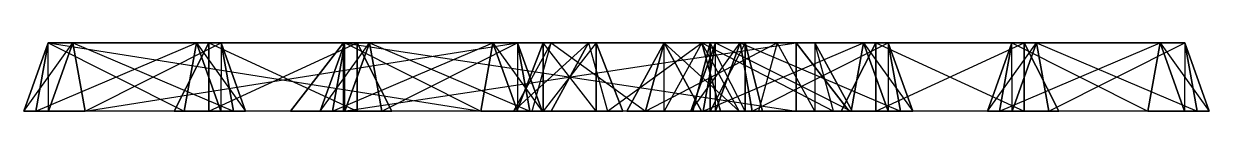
# Model space of a CAD drawing. Extents: x -3500 to 3500, y -22 to 22.
# Drawn here: x -1060.25 to -1019.17, y 19.69 to 22.05 of the extents above; entities that cross this region are included whole.
import ezdxf

# ---------------------------------------------------------------- set-up
doc = ezdxf.new("R2010")
doc.units = 0
doc.layers.add('UB3D', color=1, linetype='CONTINUOUS')

msp = doc.modelspace()

# ---------------------------------------------------------------- linework, layer by layer
at = {"layer": 'UB3D', "color": 2}
for points in [[(-1060.248583, 19.685039, -1532.709843), (-1059.825906, 19.685039, -1531.431929), (-1059.399252, 22.047244, -1531.856614)], [(-1059.395433, 19.685039, -1533.559134), (-1060.248583, 19.685039, -1532.709843), (-1058.546102, 22.047244, -1532.705906)], [(-1060.248583, 19.685039, -1532.709843), (-1058.546102, 22.047244, -1532.705906), (-1059.399252, 22.047244, -1531.856614)], [(-1060.248583, 19.685039, -1548.188976), (-1059.825906, 19.685039, -1546.911063), (-1059.399252, 22.047244, -1547.335748)], [(-1059.395433, 19.685039, -1549.038268), (-1060.248583, 19.685039, -1548.188976), (-1058.546102, 22.047244, -1548.185039)], [(-1060.248583, 19.685039, -1548.188976), (-1058.546102, 22.047244, -1548.185039), (-1059.399252, 22.047244, -1547.335748)], [(-1060.248583, 19.685039, -1547.33185), (-1059.399252, 22.047244, -1548.185039), (-1059.825866, 19.685039, -1548.609724)], [(-1060.248583, 19.685039, -1547.33185), (-1059.395433, 19.685039, -1546.482559), (-1059.399252, 22.047244, -1548.185039)], [(-1059.825906, 19.685039, -1531.431929), (-1059.399252, 22.047244, -1531.856614), (-1054.689685, 19.685039, -1526.272205)], [(-1059.825906, 19.685039, -1546.911063), (-1059.399252, 22.047244, -1547.335748), (-1044.417205, 19.685039, -1531.431929)], [(-1059.399252, 22.047244, -1548.185039), (-1059.825866, 19.685039, -1548.609724), (-1054.263031, 22.047244, -1553.344724)], [(-1059.825866, 19.685039, -1548.609724), (-1054.263031, 22.047244, -1553.344724), (-1054.689646, 19.685039, -1553.769409)], [(-1059.399252, 22.047244, -1531.856614), (-1054.689685, 19.685039, -1526.272205), (-1054.263031, 22.047244, -1526.69689)], [(-1058.546102, 22.047244, -1532.705906), (-1059.399252, 22.047244, -1531.856614), (-1053.409882, 22.047244, -1527.546181)], [(-1059.399252, 22.047244, -1531.856614), (-1053.409882, 22.047244, -1527.546181), (-1054.263031, 22.047244, -1526.69689)], [(-1059.399252, 22.047244, -1547.335748), (-1044.417205, 19.685039, -1531.431929), (-1043.990551, 22.047244, -1531.856614)], [(-1058.546102, 22.047244, -1548.185039), (-1059.399252, 22.047244, -1547.335748), (-1043.137402, 22.047244, -1532.705906)], [(-1059.399252, 22.047244, -1547.335748), (-1043.137402, 22.047244, -1532.705906), (-1043.990551, 22.047244, -1531.856614)], [(-1059.395433, 19.685039, -1546.482559), (-1059.399252, 22.047244, -1548.185039), (-1058.546102, 22.047244, -1547.335748)], [(-1059.399252, 22.047244, -1548.185039), (-1058.546102, 22.047244, -1547.335748), (-1054.263031, 22.047244, -1553.344724)], [(-1059.395433, 19.685039, -1533.559134), (-1058.546102, 22.047244, -1532.705906), (-1058.119449, 19.685039, -1533.130591)], [(-1059.395433, 19.685039, -1549.038268), (-1058.546102, 22.047244, -1548.185039), (-1058.119449, 19.685039, -1548.609724)], [(-1059.395433, 19.685039, -1546.482559), (-1058.119488, 19.685039, -1546.911063), (-1058.546102, 22.047244, -1547.335748)], [(-1058.546102, 22.047244, -1532.705906), (-1058.119449, 19.685039, -1533.130591), (-1053.409882, 22.047244, -1527.546181)], [(-1058.546102, 22.047244, -1548.185039), (-1058.119449, 19.685039, -1548.609724), (-1043.137402, 22.047244, -1532.705906)], [(-1058.119488, 19.685039, -1546.911063), (-1058.546102, 22.047244, -1547.335748), (-1052.983268, 19.685039, -1552.070748)], [(-1058.546102, 22.047244, -1547.335748), (-1052.983268, 19.685039, -1552.070748), (-1053.409882, 22.047244, -1552.495433)], [(-1058.546102, 22.047244, -1547.335748), (-1054.263031, 22.047244, -1553.344724), (-1053.409882, 22.047244, -1552.495433)], [(-1058.119449, 19.685039, -1533.130591), (-1053.409882, 22.047244, -1527.546181), (-1052.983228, 19.685039, -1527.970866)], [(-1058.119449, 19.685039, -1548.609724), (-1043.137402, 22.047244, -1532.705906), (-1042.710748, 19.685039, -1533.130591)], [(-1055.040354, 19.685039, -1527.723465), (-1053.836457, 22.047244, -1527.723465), (-1053.836457, 19.685039, -1528.325433)], [(-1055.040354, 19.685039, -1526.519606), (-1053.836457, 19.685039, -1525.917638), (-1053.836457, 22.047244, -1526.519606)], [(-1055.040354, 19.685039, -1527.723465), (-1055.040354, 19.685039, -1526.519606), (-1053.836457, 22.047244, -1527.723465)], [(-1055.040354, 19.685039, -1526.519606), (-1053.836457, 22.047244, -1527.723465), (-1053.836457, 22.047244, -1526.519606)], [(-1055.040354, 19.685039, -1553.522008), (-1053.836457, 22.047244, -1553.522008), (-1053.836457, 19.685039, -1554.123976)], [(-1055.040354, 19.685039, -1552.31815), (-1053.836457, 19.685039, -1551.716181), (-1053.836457, 22.047244, -1552.31815)], [(-1055.040354, 19.685039, -1553.522008), (-1055.040354, 19.685039, -1552.31815), (-1053.836457, 22.047244, -1553.522008)], [(-1055.040354, 19.685039, -1552.31815), (-1053.836457, 22.047244, -1553.522008), (-1053.836457, 22.047244, -1552.31815)], [(-1054.689685, 19.685039, -1526.272205), (-1054.263031, 22.047244, -1526.69689), (-1053.413701, 19.685039, -1525.843661)], [(-1054.263031, 22.047244, -1553.344724), (-1054.689646, 19.685039, -1553.769409), (-1053.413701, 19.685039, -1554.197913)], [(-1053.409882, 22.047244, -1527.546181), (-1054.263031, 22.047244, -1526.69689), (-1052.560551, 19.685039, -1526.692953)], [(-1054.263031, 22.047244, -1526.69689), (-1052.560551, 19.685039, -1526.692953), (-1053.413701, 19.685039, -1525.843661)], [(-1054.263031, 22.047244, -1553.344724), (-1053.409882, 22.047244, -1552.495433), (-1053.413701, 19.685039, -1554.197913)], [(-1053.836457, 22.047244, -1527.723465), (-1053.836457, 19.685039, -1528.325433), (-1048.700197, 22.047244, -1527.723465)], [(-1053.836457, 19.685039, -1528.325433), (-1048.700197, 22.047244, -1527.723465), (-1048.700197, 19.685039, -1528.325433)], [(-1053.836457, 19.685039, -1525.917638), (-1053.836457, 22.047244, -1526.519606), (-1048.700197, 19.685039, -1525.917638)], [(-1053.836457, 22.047244, -1526.519606), (-1048.700197, 19.685039, -1525.917638), (-1048.700197, 22.047244, -1526.519606)], [(-1053.836457, 22.047244, -1527.723465), (-1053.836457, 22.047244, -1526.519606), (-1048.700197, 22.047244, -1527.723465)], [(-1053.836457, 22.047244, -1526.519606), (-1048.700197, 22.047244, -1527.723465), (-1048.700197, 22.047244, -1526.519606)], [(-1053.836457, 22.047244, -1553.522008), (-1053.836457, 19.685039, -1554.123976), (-1048.700197, 22.047244, -1553.522008)], [(-1053.836457, 19.685039, -1554.123976), (-1048.700197, 22.047244, -1553.522008), (-1048.700197, 19.685039, -1554.123976)], [(-1053.836457, 19.685039, -1551.716181), (-1053.836457, 22.047244, -1552.31815), (-1048.700197, 19.685039, -1551.716181)], [(-1053.836457, 22.047244, -1552.31815), (-1048.700197, 19.685039, -1551.716181), (-1048.700197, 22.047244, -1552.31815)], [(-1053.836457, 22.047244, -1553.522008), (-1053.836457, 22.047244, -1552.31815), (-1048.700197, 22.047244, -1553.522008)], [(-1053.836457, 22.047244, -1552.31815), (-1048.700197, 22.047244, -1553.522008), (-1048.700197, 22.047244, -1552.31815)], [(-1053.409882, 22.047244, -1552.495433), (-1053.413701, 19.685039, -1554.197913), (-1052.560551, 19.685039, -1553.348622)], [(-1053.409882, 22.047244, -1527.546181), (-1052.983228, 19.685039, -1527.970866), (-1052.560551, 19.685039, -1526.692953)], [(-1052.983268, 19.685039, -1552.070748), (-1053.409882, 22.047244, -1552.495433), (-1052.560551, 19.685039, -1553.348622)], [(-1051.006102, 19.685039, 1262.388465), (-1049.168858, 22.047244, 1262.388465), (-1049.168858, 19.685039, 1261.469843)], [(-1051.006102, 19.685039, 1264.225709), (-1049.168858, 19.685039, 1265.144331), (-1049.168858, 22.047244, 1264.225709)], [(-1051.006102, 19.685039, 1262.388465), (-1051.006102, 19.685039, 1264.225709), (-1049.168858, 22.047244, 1262.388465)], [(-1051.006102, 19.685039, 1264.225709), (-1049.168858, 22.047244, 1262.388465), (-1049.168858, 22.047244, 1264.225709)], [(-1049.976102, 19.685039, -1526.692953), (-1049.126772, 22.047244, -1527.546181), (-1049.553425, 19.685039, -1527.970866)], [(-1049.976102, 19.685039, -1526.692953), (-1049.122953, 19.685039, -1525.843661), (-1049.126772, 22.047244, -1527.546181)], [(-1049.976102, 19.685039, -1553.348622), (-1049.553386, 19.685039, -1552.070748), (-1049.126772, 22.047244, -1552.495433)], [(-1049.122953, 19.685039, -1554.197913), (-1049.976102, 19.685039, -1553.348622), (-1048.273622, 22.047244, -1553.344724)], [(-1049.976102, 19.685039, -1553.348622), (-1048.273622, 22.047244, -1553.344724), (-1049.126772, 22.047244, -1552.495433)], [(-1049.126772, 22.047244, -1527.546181), (-1049.553425, 19.685039, -1527.970866), (-1043.990551, 22.047244, -1532.705906)], [(-1049.553425, 19.685039, -1527.970866), (-1043.990551, 22.047244, -1532.705906), (-1044.417205, 19.685039, -1533.130591)], [(-1049.553386, 19.685039, -1552.070748), (-1049.126772, 22.047244, -1552.495433), (-1044.417165, 19.685039, -1546.911063)], [(-1049.168858, 22.047244, 1262.388465), (-1049.168858, 19.685039, 1261.469843), (-1033.490827, 22.047244, 1262.388465)], [(-1049.168858, 19.685039, 1261.469843), (-1033.490827, 22.047244, 1262.388465), (-1033.490827, 19.685039, 1261.469843)], [(-1049.168858, 19.685039, 1265.144331), (-1049.168858, 22.047244, 1264.225709), (-1033.490827, 19.685039, 1265.144331)], [(-1049.168858, 22.047244, 1264.225709), (-1033.490827, 19.685039, 1265.144331), (-1033.490827, 22.047244, 1264.225709)], [(-1049.168858, 22.047244, 1262.388465), (-1049.168858, 22.047244, 1264.225709), (-1033.490827, 22.047244, 1262.388465)], [(-1049.168858, 22.047244, 1264.225709), (-1033.490827, 22.047244, 1262.388465), (-1033.490827, 22.047244, 1264.225709)], [(-1049.122953, 19.685039, -1525.843661), (-1049.126772, 22.047244, -1527.546181), (-1048.273622, 22.047244, -1526.69689)], [(-1049.126772, 22.047244, -1527.546181), (-1048.273622, 22.047244, -1526.69689), (-1043.990551, 22.047244, -1532.705906)], [(-1049.126772, 22.047244, -1552.495433), (-1044.417165, 19.685039, -1546.911063), (-1043.990551, 22.047244, -1547.335748)], [(-1048.273622, 22.047244, -1553.344724), (-1049.126772, 22.047244, -1552.495433), (-1043.137402, 22.047244, -1548.185039)], [(-1049.126772, 22.047244, -1552.495433), (-1043.137402, 22.047244, -1548.185039), (-1043.990551, 22.047244, -1547.335748)], [(-1049.122953, 19.685039, -1525.843661), (-1047.846969, 19.685039, -1526.272205), (-1048.273622, 22.047244, -1526.69689)], [(-1049.122953, 19.685039, -1554.197913), (-1048.273622, 22.047244, -1553.344724), (-1047.847008, 19.685039, -1553.769409)], [(-1048.700197, 22.047244, -1527.723465), (-1048.700197, 19.685039, -1528.325433), (-1047.496299, 19.685039, -1527.723465)], [(-1048.700197, 19.685039, -1525.917638), (-1048.700197, 22.047244, -1526.519606), (-1047.496299, 19.685039, -1526.519606)], [(-1048.700197, 22.047244, -1527.723465), (-1048.700197, 22.047244, -1526.519606), (-1047.496299, 19.685039, -1527.723465)], [(-1048.700197, 22.047244, -1526.519606), (-1047.496299, 19.685039, -1527.723465), (-1047.496299, 19.685039, -1526.519606)], [(-1048.700197, 22.047244, -1553.522008), (-1048.700197, 19.685039, -1554.123976), (-1047.496299, 19.685039, -1553.522008)], [(-1048.700197, 19.685039, -1551.716181), (-1048.700197, 22.047244, -1552.31815), (-1047.496299, 19.685039, -1552.31815)], [(-1048.700197, 22.047244, -1553.522008), (-1048.700197, 22.047244, -1552.31815), (-1047.496299, 19.685039, -1553.522008)], [(-1048.700197, 22.047244, -1552.31815), (-1047.496299, 19.685039, -1553.522008), (-1047.496299, 19.685039, -1552.31815)], [(-1047.846969, 19.685039, -1526.272205), (-1048.273622, 22.047244, -1526.69689), (-1042.710748, 19.685039, -1531.431929)], [(-1048.273622, 22.047244, -1526.69689), (-1042.710748, 19.685039, -1531.431929), (-1043.137402, 22.047244, -1531.856614)], [(-1048.273622, 22.047244, -1526.69689), (-1043.990551, 22.047244, -1532.705906), (-1043.137402, 22.047244, -1531.856614)], [(-1048.273622, 22.047244, -1553.344724), (-1047.847008, 19.685039, -1553.769409), (-1043.137402, 22.047244, -1548.185039)], [(-1047.847008, 19.685039, -1553.769409), (-1043.137402, 22.047244, -1548.185039), (-1042.710787, 19.685039, -1548.609724)], [(-1043.990551, 22.047244, -1532.705906), (-1044.417205, 19.685039, -1533.130591), (-1043.14122, 19.685039, -1533.559134)], [(-1044.417205, 19.685039, -1531.431929), (-1043.990551, 22.047244, -1531.856614), (-1043.14122, 19.685039, -1531.003386)], [(-1044.417165, 19.685039, -1546.911063), (-1043.990551, 22.047244, -1547.335748), (-1043.14122, 19.685039, -1546.482559)], [(-1043.990551, 22.047244, -1532.705906), (-1043.137402, 22.047244, -1531.856614), (-1043.14122, 19.685039, -1533.559134)], [(-1043.137402, 22.047244, -1532.705906), (-1043.990551, 22.047244, -1531.856614), (-1042.288071, 19.685039, -1531.852677)], [(-1043.990551, 22.047244, -1531.856614), (-1042.288071, 19.685039, -1531.852677), (-1043.14122, 19.685039, -1531.003386)], [(-1043.137402, 22.047244, -1548.185039), (-1043.990551, 22.047244, -1547.335748), (-1042.288071, 19.685039, -1547.33185)], [(-1043.990551, 22.047244, -1547.335748), (-1042.288071, 19.685039, -1547.33185), (-1043.14122, 19.685039, -1546.482559)], [(-1043.277047, 19.685039, 1286.275197), (-1042.63185, 19.685039, 1288.225354), (-1041.980827, 22.047244, 1287.577205)], [(-1041.975079, 19.685039, 1284.979055), (-1043.277047, 19.685039, 1286.275197), (-1040.678858, 22.047244, 1286.281063)], [(-1043.277047, 19.685039, 1286.275197), (-1040.678858, 22.047244, 1286.281063), (-1041.980827, 22.047244, 1287.577205)], [(-1042.248465, 19.685039, 1288.766378), (-1042.248465, 22.047244, 1286.929134), (-1043.167087, 19.685039, 1286.929134)], [(-1042.248465, 22.047244, 1286.929134), (-1043.167087, 19.685039, 1286.929134), (-1042.248465, 22.047244, 1251.496063)], [(-1043.167087, 19.685039, 1286.929134), (-1042.248465, 22.047244, 1251.496063), (-1043.167087, 19.685039, 1251.496063)], [(-1042.248465, 22.047244, 1251.496063), (-1043.167087, 19.685039, 1251.496063), (-1042.248465, 19.685039, 1249.658819)], [(-1042.248465, 19.685039, 1347.821496), (-1042.248465, 22.047244, 1345.984252), (-1043.167087, 19.685039, 1345.984252)], [(-1042.248465, 22.047244, 1345.984252), (-1043.167087, 19.685039, 1345.984252), (-1042.248465, 22.047244, 1322.362205)], [(-1043.167087, 19.685039, 1345.984252), (-1042.248465, 22.047244, 1322.362205), (-1043.167087, 19.685039, 1322.362205)], [(-1042.248465, 22.047244, 1322.362205), (-1043.167087, 19.685039, 1322.362205), (-1042.248465, 19.685039, 1320.524961)], [(-1042.248465, 19.685039, 1316.325433), (-1042.248465, 22.047244, 1314.488189), (-1043.167087, 19.685039, 1314.488189)], [(-1042.248465, 22.047244, 1314.488189), (-1043.167087, 19.685039, 1314.488189), (-1042.248465, 22.047244, 1310.551181)], [(-1043.167087, 19.685039, 1314.488189), (-1042.248465, 22.047244, 1310.551181), (-1043.167087, 19.685039, 1310.551181)], [(-1042.248465, 22.047244, 1310.551181), (-1043.167087, 19.685039, 1310.551181), (-1042.248465, 19.685039, 1308.713937)], [(-1043.137402, 22.047244, -1531.856614), (-1043.14122, 19.685039, -1533.559134), (-1042.288071, 19.685039, -1532.709843)], [(-1042.710748, 19.685039, -1531.431929), (-1043.137402, 22.047244, -1531.856614), (-1042.288071, 19.685039, -1532.709843)], [(-1043.137402, 22.047244, -1532.705906), (-1042.710748, 19.685039, -1533.130591), (-1042.288071, 19.685039, -1531.852677)], [(-1043.137402, 22.047244, -1548.185039), (-1042.710787, 19.685039, -1548.609724), (-1042.288071, 19.685039, -1547.33185)], [(-1042.63185, 19.685039, 1288.225354), (-1041.980827, 22.047244, 1287.577205), (-1038.712362, 19.685039, 1292.162362)], [(-1042.248465, 19.685039, 1288.766378), (-1040.41122, 19.685039, 1288.766378), (-1042.248465, 22.047244, 1286.929134)], [(-1040.41122, 19.685039, 1288.766378), (-1042.248465, 22.047244, 1286.929134), (-1040.41122, 22.047244, 1286.929134)], [(-1042.248465, 22.047244, 1286.929134), (-1040.41122, 22.047244, 1286.929134), (-1042.248465, 22.047244, 1251.496063)], [(-1040.41122, 22.047244, 1286.929134), (-1042.248465, 22.047244, 1251.496063), (-1040.41122, 22.047244, 1251.496063)], [(-1042.248465, 22.047244, 1251.496063), (-1040.41122, 22.047244, 1251.496063), (-1042.248465, 19.685039, 1249.658819)], [(-1040.41122, 22.047244, 1251.496063), (-1042.248465, 19.685039, 1249.658819), (-1040.41122, 19.685039, 1249.658819)], [(-1042.248465, 19.685039, 1347.821496), (-1040.41122, 19.685039, 1347.821496), (-1042.248465, 22.047244, 1345.984252)], [(-1040.41122, 19.685039, 1347.821496), (-1042.248465, 22.047244, 1345.984252), (-1040.41122, 22.047244, 1345.984252)], [(-1042.248465, 22.047244, 1345.984252), (-1040.41122, 22.047244, 1345.984252), (-1042.248465, 22.047244, 1322.362205)], [(-1040.41122, 22.047244, 1345.984252), (-1042.248465, 22.047244, 1322.362205), (-1040.41122, 22.047244, 1322.362205)], [(-1042.248465, 22.047244, 1322.362205), (-1040.41122, 22.047244, 1322.362205), (-1042.248465, 19.685039, 1320.524961)], [(-1040.41122, 22.047244, 1322.362205), (-1042.248465, 19.685039, 1320.524961), (-1040.41122, 19.685039, 1320.524961)], [(-1042.248465, 19.685039, 1316.325433), (-1040.41122, 19.685039, 1316.325433), (-1042.248465, 22.047244, 1314.488189)], [(-1040.41122, 19.685039, 1316.325433), (-1042.248465, 22.047244, 1314.488189), (-1040.41122, 22.047244, 1314.488189)], [(-1042.248465, 22.047244, 1314.488189), (-1040.41122, 22.047244, 1314.488189), (-1042.248465, 22.047244, 1310.551181)], [(-1040.41122, 22.047244, 1314.488189), (-1042.248465, 22.047244, 1310.551181), (-1040.41122, 22.047244, 1310.551181)], [(-1042.248465, 22.047244, 1310.551181), (-1040.41122, 22.047244, 1310.551181), (-1042.248465, 19.685039, 1308.713937)], [(-1040.41122, 22.047244, 1310.551181), (-1042.248465, 19.685039, 1308.713937), (-1040.41122, 19.685039, 1308.713937)], [(-1041.980827, 22.047244, 1287.577205), (-1038.712362, 19.685039, 1292.162362), (-1038.061339, 22.047244, 1291.514213)], [(-1040.678858, 22.047244, 1286.281063), (-1041.980827, 22.047244, 1287.577205), (-1036.75937, 22.047244, 1290.218071)], [(-1041.980827, 22.047244, 1287.577205), (-1036.75937, 22.047244, 1290.218071), (-1038.061339, 22.047244, 1291.514213)], [(-1041.975079, 19.685039, 1284.979055), (-1040.678858, 22.047244, 1286.281063), (-1040.027835, 19.685039, 1285.632913)], [(-1040.678858, 22.047244, 1286.281063), (-1040.027835, 19.685039, 1285.632913), (-1036.75937, 22.047244, 1290.218071)], [(-1040.41122, 19.685039, 1288.766378), (-1039.492598, 19.685039, 1286.929134), (-1040.41122, 22.047244, 1286.929134)], [(-1039.492598, 19.685039, 1286.929134), (-1040.41122, 22.047244, 1286.929134), (-1039.492598, 19.685039, 1251.496063)], [(-1040.41122, 22.047244, 1286.929134), (-1039.492598, 19.685039, 1251.496063), (-1040.41122, 22.047244, 1251.496063)], [(-1039.492598, 19.685039, 1251.496063), (-1040.41122, 22.047244, 1251.496063), (-1040.41122, 19.685039, 1249.658819)], [(-1040.41122, 19.685039, 1347.821496), (-1039.492598, 19.685039, 1345.984252), (-1040.41122, 22.047244, 1345.984252)], [(-1039.492598, 19.685039, 1345.984252), (-1040.41122, 22.047244, 1345.984252), (-1039.492598, 19.685039, 1322.362205)], [(-1040.41122, 22.047244, 1345.984252), (-1039.492598, 19.685039, 1322.362205), (-1040.41122, 22.047244, 1322.362205)], [(-1039.492598, 19.685039, 1322.362205), (-1040.41122, 22.047244, 1322.362205), (-1040.41122, 19.685039, 1320.524961)], [(-1040.41122, 19.685039, 1316.325433), (-1039.492598, 19.685039, 1314.488189), (-1040.41122, 22.047244, 1314.488189)], [(-1039.492598, 19.685039, 1314.488189), (-1040.41122, 22.047244, 1314.488189), (-1039.492598, 19.685039, 1310.551181)], [(-1040.41122, 22.047244, 1314.488189), (-1039.492598, 19.685039, 1310.551181), (-1040.41122, 22.047244, 1310.551181)], [(-1039.492598, 19.685039, 1310.551181), (-1040.41122, 22.047244, 1310.551181), (-1040.41122, 19.685039, 1308.713937)], [(-1040.027835, 19.685039, 1285.632913), (-1036.75937, 22.047244, 1290.218071), (-1036.108346, 19.685039, 1289.569921)], [(-1039.357559, 19.685039, 1291.520039), (-1038.061339, 22.047244, 1290.218031), (-1038.712362, 19.685039, 1289.569921)], [(-1039.357559, 19.685039, 1291.520039), (-1038.055591, 19.685039, 1292.81626), (-1038.061339, 22.047244, 1290.218031)], [(-1038.061339, 22.047244, 1290.218031), (-1038.712362, 19.685039, 1289.569921), (-1034.141811, 22.047244, 1286.281024)], [(-1038.712362, 19.685039, 1289.569921), (-1034.141811, 22.047244, 1286.281024), (-1034.792835, 19.685039, 1285.632913)], [(-1038.712362, 19.685039, 1292.162362), (-1038.061339, 22.047244, 1291.514213), (-1036.765118, 19.685039, 1292.81622)], [(-1038.055591, 19.685039, 1292.81626), (-1038.061339, 22.047244, 1290.218031), (-1036.75937, 22.047244, 1291.514252)], [(-1038.061339, 22.047244, 1290.218031), (-1036.75937, 22.047244, 1291.514252), (-1034.141811, 22.047244, 1286.281024)], [(-1036.75937, 22.047244, 1290.218071), (-1038.061339, 22.047244, 1291.514213), (-1035.46315, 19.685039, 1291.520079)], [(-1038.061339, 22.047244, 1291.514213), (-1035.46315, 19.685039, 1291.520079), (-1036.765118, 19.685039, 1292.81622)], [(-1038.055591, 19.685039, 1292.81626), (-1036.108346, 19.685039, 1292.162362), (-1036.75937, 22.047244, 1291.514252)], [(-1037.135512, 19.685039, -1532.709843), (-1036.712835, 19.685039, -1531.431929), (-1036.286181, 22.047244, -1531.856614)], [(-1036.282362, 19.685039, -1533.559134), (-1037.135512, 19.685039, -1532.709843), (-1035.433031, 22.047244, -1532.705906)], [(-1037.135512, 19.685039, -1532.709843), (-1035.433031, 22.047244, -1532.705906), (-1036.286181, 22.047244, -1531.856614)], [(-1037.135512, 19.685039, -1547.33185), (-1036.286181, 22.047244, -1548.185039), (-1036.712795, 19.685039, -1548.609724)], [(-1037.135512, 19.685039, -1547.33185), (-1036.282362, 19.685039, -1546.482559), (-1036.286181, 22.047244, -1548.185039)], [(-1036.461535, 19.685039, -1531.077362), (-1036.461535, 22.047244, -1532.28126), (-1037.063504, 19.685039, -1532.28126)], [(-1036.461535, 22.047244, -1532.28126), (-1037.063504, 19.685039, -1532.28126), (-1036.461535, 22.047244, -1547.760394)], [(-1037.063504, 19.685039, -1532.28126), (-1036.461535, 22.047244, -1547.760394), (-1037.063504, 19.685039, -1547.760394)], [(-1036.461535, 22.047244, -1547.760394), (-1037.063504, 19.685039, -1547.760394), (-1036.461535, 19.685039, -1548.964291)], [(-1036.108346, 19.685039, 1292.162362), (-1036.75937, 22.047244, 1291.514252), (-1032.188819, 19.685039, 1288.225354)], [(-1036.75937, 22.047244, 1291.514252), (-1032.188819, 19.685039, 1288.225354), (-1032.839843, 22.047244, 1287.577244)], [(-1036.75937, 22.047244, 1291.514252), (-1034.141811, 22.047244, 1286.281024), (-1032.839843, 22.047244, 1287.577244)], [(-1036.75937, 22.047244, 1290.218071), (-1036.108346, 19.685039, 1289.569921), (-1035.46315, 19.685039, 1291.520079)], [(-1036.712835, 19.685039, -1531.431929), (-1036.286181, 22.047244, -1531.856614), (-1031.576614, 19.685039, -1526.272205)], [(-1036.286181, 22.047244, -1548.185039), (-1036.712795, 19.685039, -1548.609724), (-1031.149961, 22.047244, -1553.344724)], [(-1036.712795, 19.685039, -1548.609724), (-1031.149961, 22.047244, -1553.344724), (-1031.576575, 19.685039, -1553.769409)], [(-1036.461535, 19.685039, -1531.077362), (-1035.257677, 19.685039, -1531.077362), (-1036.461535, 22.047244, -1532.28126)], [(-1035.257677, 19.685039, -1531.077362), (-1036.461535, 22.047244, -1532.28126), (-1035.257677, 22.047244, -1532.28126)], [(-1036.461535, 22.047244, -1532.28126), (-1035.257677, 22.047244, -1532.28126), (-1036.461535, 22.047244, -1547.760394)], [(-1035.257677, 22.047244, -1532.28126), (-1036.461535, 22.047244, -1547.760394), (-1035.257677, 22.047244, -1547.760394)], [(-1036.461535, 22.047244, -1547.760394), (-1035.257677, 22.047244, -1547.760394), (-1036.461535, 19.685039, -1548.964291)], [(-1035.257677, 22.047244, -1547.760394), (-1036.461535, 19.685039, -1548.964291), (-1035.257677, 19.685039, -1548.964291)], [(-1036.286181, 22.047244, -1531.856614), (-1031.576614, 19.685039, -1526.272205), (-1031.149961, 22.047244, -1526.69689)], [(-1035.433031, 22.047244, -1532.705906), (-1036.286181, 22.047244, -1531.856614), (-1030.296811, 22.047244, -1527.546181)], [(-1036.286181, 22.047244, -1531.856614), (-1030.296811, 22.047244, -1527.546181), (-1031.149961, 22.047244, -1526.69689)], [(-1036.282362, 19.685039, -1546.482559), (-1036.286181, 22.047244, -1548.185039), (-1035.433031, 22.047244, -1547.335748)], [(-1036.286181, 22.047244, -1548.185039), (-1035.433031, 22.047244, -1547.335748), (-1031.149961, 22.047244, -1553.344724)], [(-1036.282362, 19.685039, -1533.559134), (-1035.433031, 22.047244, -1532.705906), (-1035.006378, 19.685039, -1533.130591)], [(-1036.282362, 19.685039, -1546.482559), (-1035.006417, 19.685039, -1546.911063), (-1035.433031, 22.047244, -1547.335748)], [(-1035.433031, 22.047244, -1532.705906), (-1035.006378, 19.685039, -1533.130591), (-1030.296811, 22.047244, -1527.546181)], [(-1035.006417, 19.685039, -1546.911063), (-1035.433031, 22.047244, -1547.335748), (-1029.870197, 19.685039, -1552.070748)], [(-1035.433031, 22.047244, -1547.335748), (-1029.870197, 19.685039, -1552.070748), (-1030.296811, 22.047244, -1552.495433)], [(-1035.433031, 22.047244, -1547.335748), (-1031.149961, 22.047244, -1553.344724), (-1030.296811, 22.047244, -1552.495433)], [(-1035.257677, 19.685039, -1531.077362), (-1034.655709, 19.685039, -1532.28126), (-1035.257677, 22.047244, -1532.28126)], [(-1034.655709, 19.685039, -1532.28126), (-1035.257677, 22.047244, -1532.28126), (-1034.655709, 19.685039, -1547.760394)], [(-1035.257677, 22.047244, -1532.28126), (-1034.655709, 19.685039, -1547.760394), (-1035.257677, 22.047244, -1547.760394)], [(-1034.655709, 19.685039, -1547.760394), (-1035.257677, 22.047244, -1547.760394), (-1035.257677, 19.685039, -1548.964291)], [(-1035.006378, 19.685039, -1533.130591), (-1030.296811, 22.047244, -1527.546181), (-1029.870157, 19.685039, -1527.970866)], [(-1034.141811, 22.047244, 1286.281024), (-1034.792835, 19.685039, 1285.632913), (-1032.845591, 19.685039, 1284.979016)], [(-1034.141811, 22.047244, 1286.281024), (-1032.839843, 22.047244, 1287.577244), (-1032.845591, 19.685039, 1284.979016)], [(-1033.490827, 22.047244, 1262.388465), (-1033.490827, 19.685039, 1261.469843), (-1031.653583, 19.685039, 1262.388465)], [(-1033.490827, 19.685039, 1265.144331), (-1033.490827, 22.047244, 1264.225709), (-1031.653583, 19.685039, 1264.225709)], [(-1033.490827, 22.047244, 1262.388465), (-1033.490827, 22.047244, 1264.225709), (-1031.653583, 19.685039, 1262.388465)], [(-1033.490827, 22.047244, 1264.225709), (-1031.653583, 19.685039, 1262.388465), (-1031.653583, 19.685039, 1264.225709)], [(-1032.839843, 22.047244, 1287.577244), (-1032.845591, 19.685039, 1284.979016), (-1031.543622, 19.685039, 1286.275236)], [(-1032.188819, 19.685039, 1288.225354), (-1032.839843, 22.047244, 1287.577244), (-1031.543622, 19.685039, 1286.275236)], [(-1031.927283, 19.685039, -1527.723465), (-1030.723386, 22.047244, -1527.723465), (-1030.723386, 19.685039, -1528.325433)], [(-1031.927283, 19.685039, -1526.519606), (-1030.723386, 19.685039, -1525.917638), (-1030.723386, 22.047244, -1526.519606)], [(-1031.927283, 19.685039, -1527.723465), (-1031.927283, 19.685039, -1526.519606), (-1030.723386, 22.047244, -1527.723465)], [(-1031.927283, 19.685039, -1526.519606), (-1030.723386, 22.047244, -1527.723465), (-1030.723386, 22.047244, -1526.519606)], [(-1031.927283, 19.685039, -1553.522008), (-1030.723386, 22.047244, -1553.522008), (-1030.723386, 19.685039, -1554.123976)], [(-1031.927283, 19.685039, -1552.31815), (-1030.723386, 19.685039, -1551.716181), (-1030.723386, 22.047244, -1552.31815)], [(-1031.927283, 19.685039, -1553.522008), (-1031.927283, 19.685039, -1552.31815), (-1030.723386, 22.047244, -1553.522008)], [(-1031.927283, 19.685039, -1552.31815), (-1030.723386, 22.047244, -1553.522008), (-1030.723386, 22.047244, -1552.31815)], [(-1031.576614, 19.685039, -1526.272205), (-1031.149961, 22.047244, -1526.69689), (-1030.30063, 19.685039, -1525.843661)], [(-1031.149961, 22.047244, -1553.344724), (-1031.576575, 19.685039, -1553.769409), (-1030.30063, 19.685039, -1554.197913)], [(-1030.296811, 22.047244, -1527.546181), (-1031.149961, 22.047244, -1526.69689), (-1029.44748, 19.685039, -1526.692953)], [(-1031.149961, 22.047244, -1526.69689), (-1029.44748, 19.685039, -1526.692953), (-1030.30063, 19.685039, -1525.843661)], [(-1031.149961, 22.047244, -1553.344724), (-1030.296811, 22.047244, -1552.495433), (-1030.30063, 19.685039, -1554.197913)], [(-1030.723386, 22.047244, -1527.723465), (-1030.723386, 19.685039, -1528.325433), (-1025.587126, 22.047244, -1527.723465)], [(-1030.723386, 19.685039, -1528.325433), (-1025.587126, 22.047244, -1527.723465), (-1025.587126, 19.685039, -1528.325433)], [(-1030.723386, 19.685039, -1525.917638), (-1030.723386, 22.047244, -1526.519606), (-1025.587126, 19.685039, -1525.917638)], [(-1030.723386, 22.047244, -1526.519606), (-1025.587126, 19.685039, -1525.917638), (-1025.587126, 22.047244, -1526.519606)], [(-1030.723386, 22.047244, -1527.723465), (-1030.723386, 22.047244, -1526.519606), (-1025.587126, 22.047244, -1527.723465)], [(-1030.723386, 22.047244, -1526.519606), (-1025.587126, 22.047244, -1527.723465), (-1025.587126, 22.047244, -1526.519606)], [(-1030.723386, 22.047244, -1553.522008), (-1030.723386, 19.685039, -1554.123976), (-1025.587126, 22.047244, -1553.522008)], [(-1030.723386, 19.685039, -1554.123976), (-1025.587126, 22.047244, -1553.522008), (-1025.587126, 19.685039, -1554.123976)], [(-1030.723386, 19.685039, -1551.716181), (-1030.723386, 22.047244, -1552.31815), (-1025.587126, 19.685039, -1551.716181)], [(-1030.723386, 22.047244, -1552.31815), (-1025.587126, 19.685039, -1551.716181), (-1025.587126, 22.047244, -1552.31815)], [(-1030.723386, 22.047244, -1553.522008), (-1030.723386, 22.047244, -1552.31815), (-1025.587126, 22.047244, -1553.522008)], [(-1030.723386, 22.047244, -1552.31815), (-1025.587126, 22.047244, -1553.522008), (-1025.587126, 22.047244, -1552.31815)], [(-1030.296811, 22.047244, -1552.495433), (-1030.30063, 19.685039, -1554.197913), (-1029.44748, 19.685039, -1553.348622)], [(-1030.296811, 22.047244, -1527.546181), (-1029.870157, 19.685039, -1527.970866), (-1029.44748, 19.685039, -1526.692953)], [(-1029.870197, 19.685039, -1552.070748), (-1030.296811, 22.047244, -1552.495433), (-1029.44748, 19.685039, -1553.348622)], [(-1026.863031, 19.685039, -1526.692953), (-1026.013701, 22.047244, -1527.546181), (-1026.440354, 19.685039, -1527.970866)], [(-1026.863031, 19.685039, -1526.692953), (-1026.009882, 19.685039, -1525.843661), (-1026.013701, 22.047244, -1527.546181)], [(-1026.863031, 19.685039, -1553.348622), (-1026.440315, 19.685039, -1552.070748), (-1026.013701, 22.047244, -1552.495433)], [(-1026.009882, 19.685039, -1554.197913), (-1026.863031, 19.685039, -1553.348622), (-1025.160551, 22.047244, -1553.344724)], [(-1026.863031, 19.685039, -1553.348622), (-1025.160551, 22.047244, -1553.344724), (-1026.013701, 22.047244, -1552.495433)], [(-1026.013701, 22.047244, -1527.546181), (-1026.440354, 19.685039, -1527.970866), (-1020.87748, 22.047244, -1532.705906)], [(-1026.440354, 19.685039, -1527.970866), (-1020.87748, 22.047244, -1532.705906), (-1021.304134, 19.685039, -1533.130591)], [(-1026.440315, 19.685039, -1552.070748), (-1026.013701, 22.047244, -1552.495433), (-1021.304094, 19.685039, -1546.911063)], [(-1026.009882, 19.685039, -1525.843661), (-1026.013701, 22.047244, -1527.546181), (-1025.160551, 22.047244, -1526.69689)], [(-1026.013701, 22.047244, -1527.546181), (-1025.160551, 22.047244, -1526.69689), (-1020.87748, 22.047244, -1532.705906)], [(-1026.013701, 22.047244, -1552.495433), (-1021.304094, 19.685039, -1546.911063), (-1020.87748, 22.047244, -1547.335748)], [(-1025.160551, 22.047244, -1553.344724), (-1026.013701, 22.047244, -1552.495433), (-1020.024331, 22.047244, -1548.185039)], [(-1026.013701, 22.047244, -1552.495433), (-1020.024331, 22.047244, -1548.185039), (-1020.87748, 22.047244, -1547.335748)], [(-1026.009882, 19.685039, -1525.843661), (-1024.733898, 19.685039, -1526.272205), (-1025.160551, 22.047244, -1526.69689)], [(-1026.009882, 19.685039, -1554.197913), (-1025.160551, 22.047244, -1553.344724), (-1024.733937, 19.685039, -1553.769409)], [(-1025.587126, 22.047244, -1527.723465), (-1025.587126, 19.685039, -1528.325433), (-1024.383228, 19.685039, -1527.723465)], [(-1025.587126, 19.685039, -1525.917638), (-1025.587126, 22.047244, -1526.519606), (-1024.383228, 19.685039, -1526.519606)], [(-1025.587126, 22.047244, -1527.723465), (-1025.587126, 22.047244, -1526.519606), (-1024.383228, 19.685039, -1527.723465)], [(-1025.587126, 22.047244, -1526.519606), (-1024.383228, 19.685039, -1527.723465), (-1024.383228, 19.685039, -1526.519606)], [(-1025.587126, 22.047244, -1553.522008), (-1025.587126, 19.685039, -1554.123976), (-1024.383228, 19.685039, -1553.522008)], [(-1025.587126, 19.685039, -1551.716181), (-1025.587126, 22.047244, -1552.31815), (-1024.383228, 19.685039, -1552.31815)], [(-1025.587126, 22.047244, -1553.522008), (-1025.587126, 22.047244, -1552.31815), (-1024.383228, 19.685039, -1553.522008)], [(-1025.587126, 22.047244, -1552.31815), (-1024.383228, 19.685039, -1553.522008), (-1024.383228, 19.685039, -1552.31815)], [(-1024.733898, 19.685039, -1526.272205), (-1025.160551, 22.047244, -1526.69689), (-1019.597677, 19.685039, -1531.431929)], [(-1025.160551, 22.047244, -1526.69689), (-1019.597677, 19.685039, -1531.431929), (-1020.024331, 22.047244, -1531.856614)], [(-1025.160551, 22.047244, -1526.69689), (-1020.87748, 22.047244, -1532.705906), (-1020.024331, 22.047244, -1531.856614)], [(-1025.160551, 22.047244, -1553.344724), (-1024.733937, 19.685039, -1553.769409), (-1020.024331, 22.047244, -1548.185039)], [(-1024.733937, 19.685039, -1553.769409), (-1020.024331, 22.047244, -1548.185039), (-1019.597717, 19.685039, -1548.609724)], [(-1020.87748, 22.047244, -1532.705906), (-1021.304134, 19.685039, -1533.130591), (-1020.02815, 19.685039, -1533.559134)], [(-1021.304094, 19.685039, -1546.911063), (-1020.87748, 22.047244, -1547.335748), (-1020.02815, 19.685039, -1546.482559)], [(-1020.87748, 22.047244, -1532.705906), (-1020.024331, 22.047244, -1531.856614), (-1020.02815, 19.685039, -1533.559134)], [(-1020.024331, 22.047244, -1548.185039), (-1020.87748, 22.047244, -1547.335748), (-1019.175, 19.685039, -1547.33185)], [(-1020.87748, 22.047244, -1547.335748), (-1019.175, 19.685039, -1547.33185), (-1020.02815, 19.685039, -1546.482559)], [(-1020.024331, 22.047244, -1531.856614), (-1020.02815, 19.685039, -1533.559134), (-1019.175, 19.685039, -1532.709843)], [(-1019.597677, 19.685039, -1531.431929), (-1020.024331, 22.047244, -1531.856614), (-1019.175, 19.685039, -1532.709843)], [(-1020.024331, 22.047244, -1548.185039), (-1019.597717, 19.685039, -1548.609724), (-1019.175, 19.685039, -1547.33185)]]:
    msp.add_3dface(points, dxfattribs=at)

doc.saveas('drawing.dxf')
